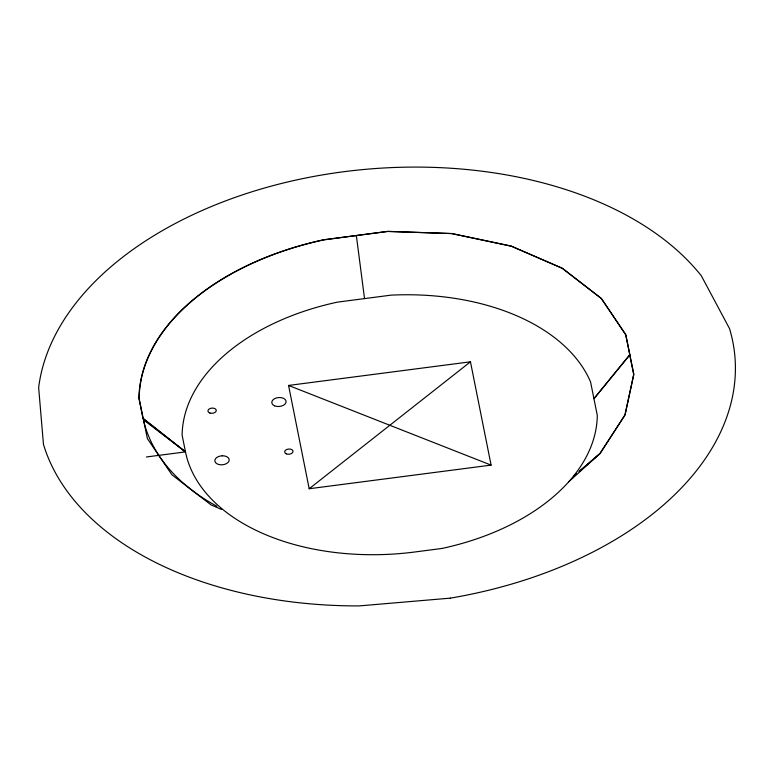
<?xml version="1.0" encoding="UTF-8"?>
<svg xmlns="http://www.w3.org/2000/svg" width="773" height="773" viewBox="0 0 773 773"><rect width="100%" height="100%" fill="white"/><g stroke="black" fill="none" stroke-linecap="round" stroke-linejoin="round"><path stroke-width="1.16" d="M568.735 481.782L599.693 453.828L624.826 415.236L633.705 374.702L629.724 354.836L593.935 398.704L629.84 354.817L625.85 334.941L601.549 298.697L562.589 268.444L511.62 246.239L452.118 233.581L388.143 231.359L324.032 239.707A247.998 154.726 -4.9 0 0 138.947 398.337L142.928 418.212L185.481 451.886A206.265 128.685 -4.9 0 0 415.12 551.951L442.011 548.444A208.043 129.796 -4.9 0 0 597.287 415.372L590.591 382.026A208.043 129.796 -4.9 0 0 391.177 295.131L337.405 302.137A208.043 129.796 -4.9 0 0 182.128 435.209L185.481 451.886L146.377 456.978M574.31 475.704L576.107 474.149M579.711 471.037L600.273 453.287L625.183 414.657L633.831 374.113L625.618 334.409L601.114 298.252L561.981 268.115L510.885 246.036L451.326 233.543L387.341 231.465L323.298 239.949A247.882 154.648 -4.9 0 0 139.169 398.887L147.382 438.591L171.886 474.748L211.019 504.885L221.735 509.523M573.576 476.216L576.252 473.917M578.938 471.617L599.693 453.828M309.19 488.739L470.457 361.812L491.087 465.114L309.19 488.739L288.561 385.437L470.457 361.812M288.561 385.437L491.087 465.114M216.884 506.209C182.921 488.072 152.223 458.428 143.42 419.778L185.481 451.886L143.276 418.744M356.353 235.572L364.527 298.6M222.218 455.809L220.353 456.022A7.189 4.483 -4.9 0 0 214.913 461.336A7.189 4.483 -4.9 0 0 222.431 464.786A7.189 4.483 -4.9 0 0 229.185 460.07L228.992 458.911A7.189 4.483 -4.9 0 0 222.218 455.809M450.244 598.147L359.281 605.906A349.696 218.17 -4.9 0 1 43.462 444.359L38.65 387.611A349.696 218.17 -4.9 0 1 322.756 174.853A349.696 218.17 -4.9 0 1 701.353 275.835L729.538 328.641A349.696 218.17 -4.9 0 1 450.244 598.147M274.531 405.796A7.189 4.483 -4.9 0 0 286.049 402.269A7.189 4.483 -4.9 0 0 276.251 397.998A7.189 4.483 -4.9 0 0 274.531 405.796M209.995 413.062A4.174 2.609 -4.9 0 0 216.266 410.492A4.174 2.609 -4.9 0 0 210.034 408.54A4.174 2.609 -4.9 0 0 209.995 413.062M286.29 453.828A4.184 2.609 -4.9 0 0 292.986 451.78A4.184 2.609 -4.9 0 0 287.285 449.297A4.184 2.609 -4.9 0 0 286.29 453.828"/></g></svg>
